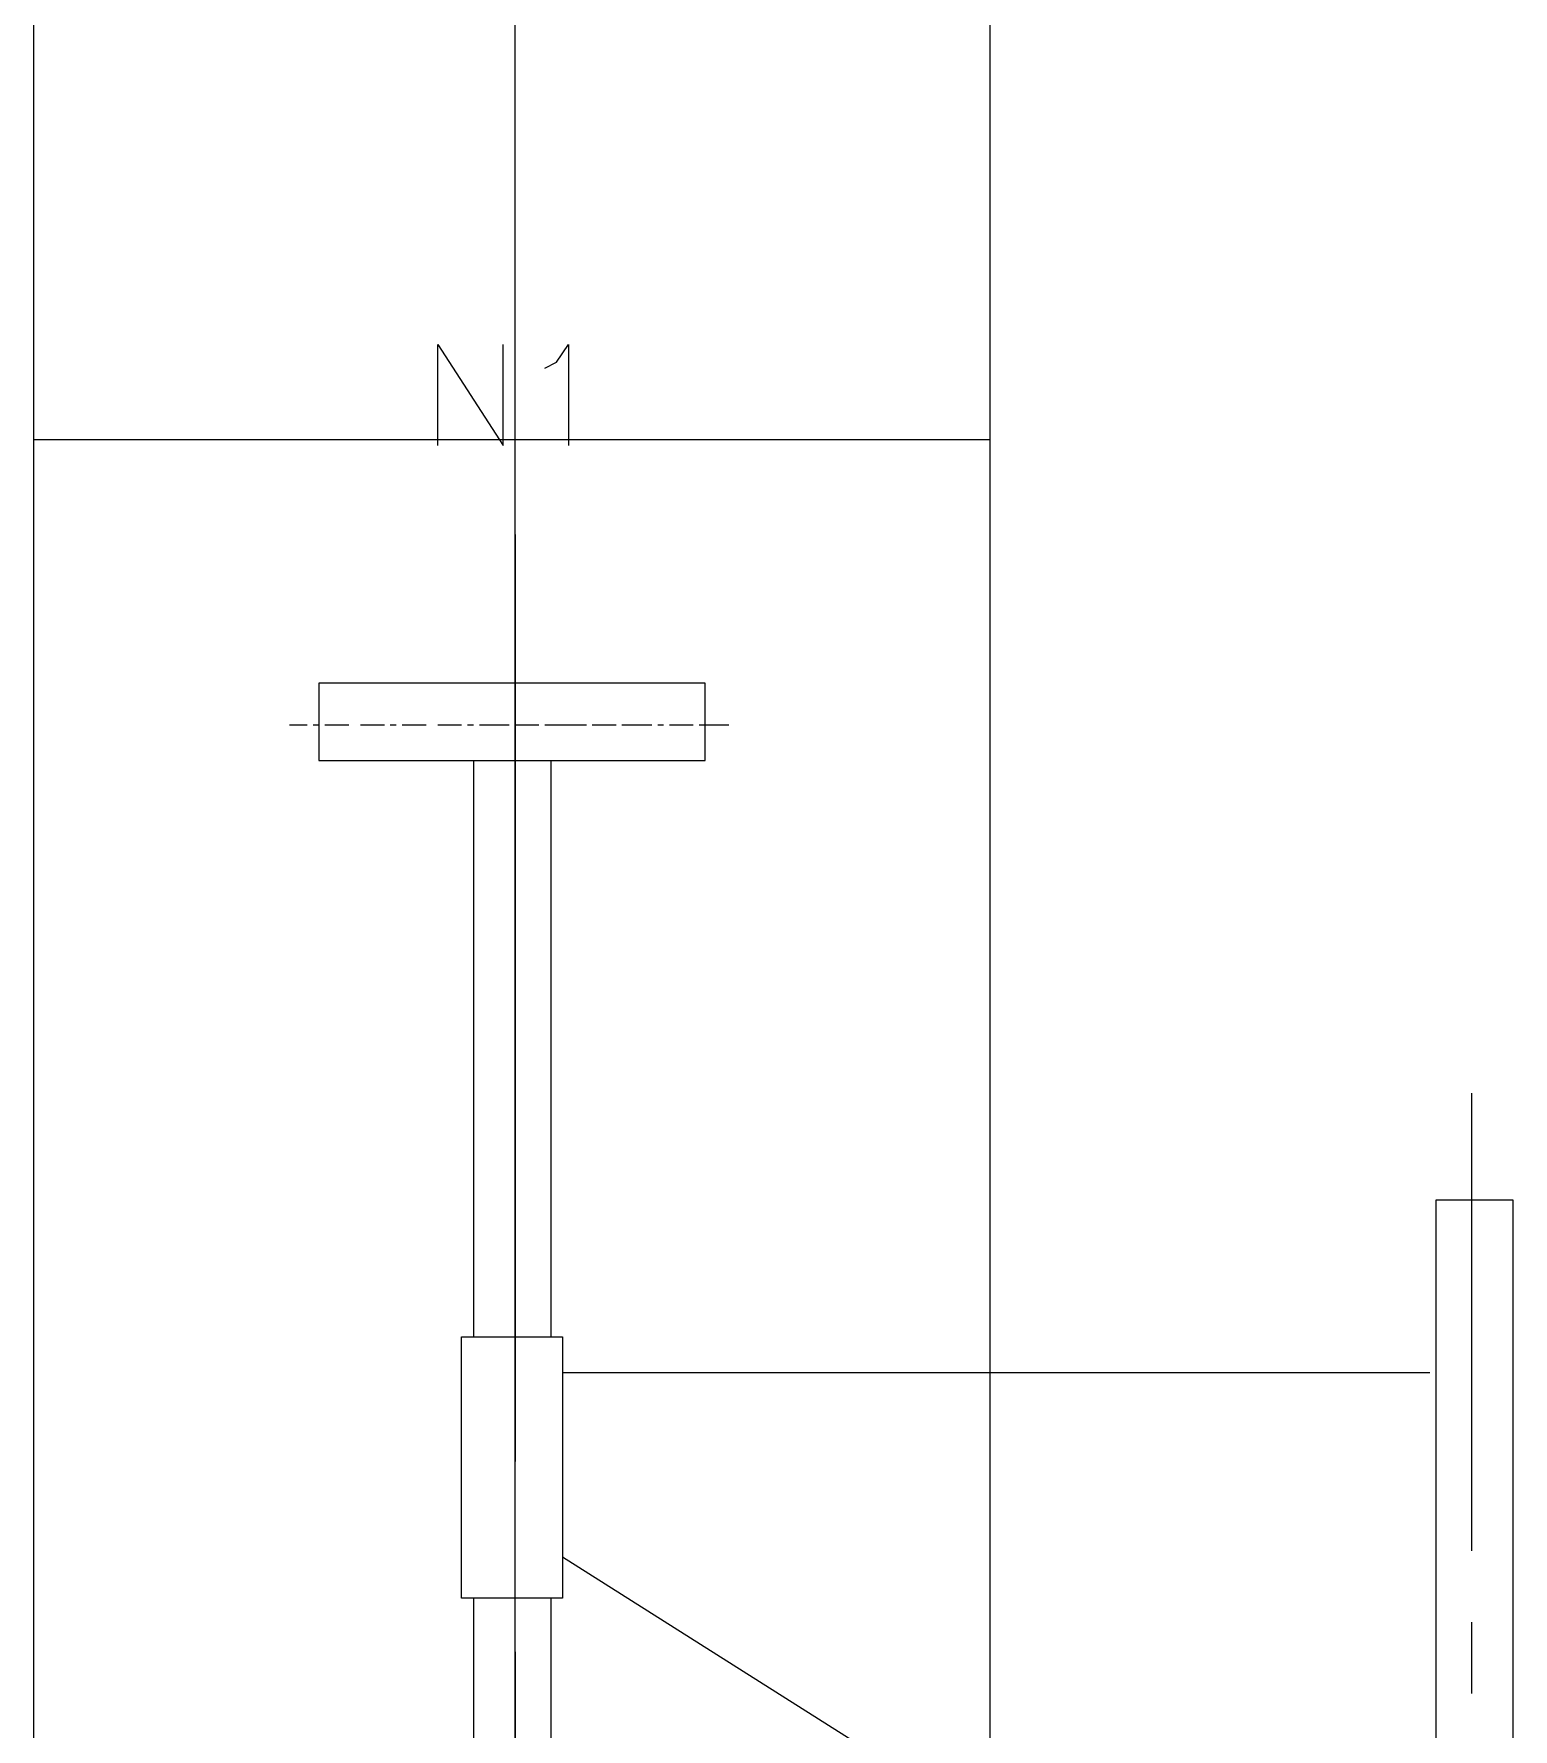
# Model space of a CAD drawing. Header units: millimetres. Extents: x 29 to 95071, y 20 to 67221.
# Drawn here: x 13005 to 14240, y 43811 to 45225 of the extents above; entities that cross this region are included whole.
import ezdxf

# ---------------------------------------------------------------- set-up
doc = ezdxf.new("R2010")
doc.units = ezdxf.units.MM

msp = doc.modelspace()

# ---------------------------------------------------------------- linework, layer by layer
at = {"color": 7, "lineweight": 0}
for points in [[(13406.8, 42883.9), (13406.8, 47929.7)], [(13005.3, 43508.5), (13005.3, 46903.7)], [(13803.3, 43508.5), (13803.3, 46903.7)], [(13342.4, 44881.4), (13342.4, 44965.7), (13396.9, 44881.4), (13396.9, 44965.7)], [(13431.6, 44945.9), (13441.5, 44950.8), (13451.4, 44965.7), (13451.4, 44881.4)], [(13005.3, 44886.4), (13803.3, 44886.4)], [(13406.8, 44807.1), (13406.8, 44033.9)], [(13218.5, 44648.5), (13233.3, 44648.5)], [(13238.3, 44648.5), (13243.2, 44648.5)], [(13248.2, 44648.5), (13268, 44648.5)], [(13277.9, 44648.5), (13297.8, 44648.5)], [(13302.7, 44648.5), (13307.7, 44648.5)], [(13312.6, 44648.5), (13332.5, 44648.5)], [(13342.4, 44648.5), (13362.2, 44648.5)], [(13367.2, 44648.5), (13372.1, 44648.5)], [(13377.1, 44648.5), (13396.9, 44648.5)], [(13396.9, 44648.5), (13401.8, 44648.5)], [(13406.8, 44648.5), (13426.6, 44648.5)], [(13431.6, 44648.5), (13436.5, 44648.5)], [(13436.5, 44648.5), (13461.3, 44648.5)], [(13461.3, 44648.5), (13466.3, 44648.5)], [(13471.2, 44648.5), (13491.1, 44648.5)], [(13496, 44648.5), (13501, 44648.5)], [(13501, 44648.5), (13520.8, 44648.5)], [(13525.8, 44648.5), (13530.7, 44648.5)], [(13535.7, 44648.5), (13555.5, 44648.5)], [(13560.5, 44648.5), (13565.4, 44648.5)], [(13565.4, 44648.5), (13585.2, 44648.5)], [(13372.1, 44618.7), (13372.1, 44137.9)], [(13436.5, 44618.7), (13436.5, 44137.9)], [(14204.8, 44341.2), (14204.8, 43959.5)], [(14239.5, 43409.3), (14239.5, 44251.9), (14175.1, 44251.9), (14175.1, 43409.3)], [(13446.5, 44108.2), (14170.1, 44108.2)], [(13446.5, 43954.6), (14175.1, 43493.6)], [(13372.1, 43919.9), (13372.1, 43563)], [(13436.5, 43919.9), (13436.5, 43563)], [(14204.8, 43900), (14204.8, 43840.5)], [(13406.8, 43875.2), (13406.8, 43716.6)]]:
    msp.add_lwpolyline(points, dxfattribs=at)
for points in [[(13243.2, 44683.2), (13243.2, 44618.7), (13565.4, 44618.7), (13565.4, 44683.2)], [(13446.5, 43919.9), (13362.2, 43919.9), (13362.2, 44137.9), (13446.5, 44137.9)]]:
    msp.add_lwpolyline(points, close=True, dxfattribs=at)

doc.saveas('drawing.dxf')
